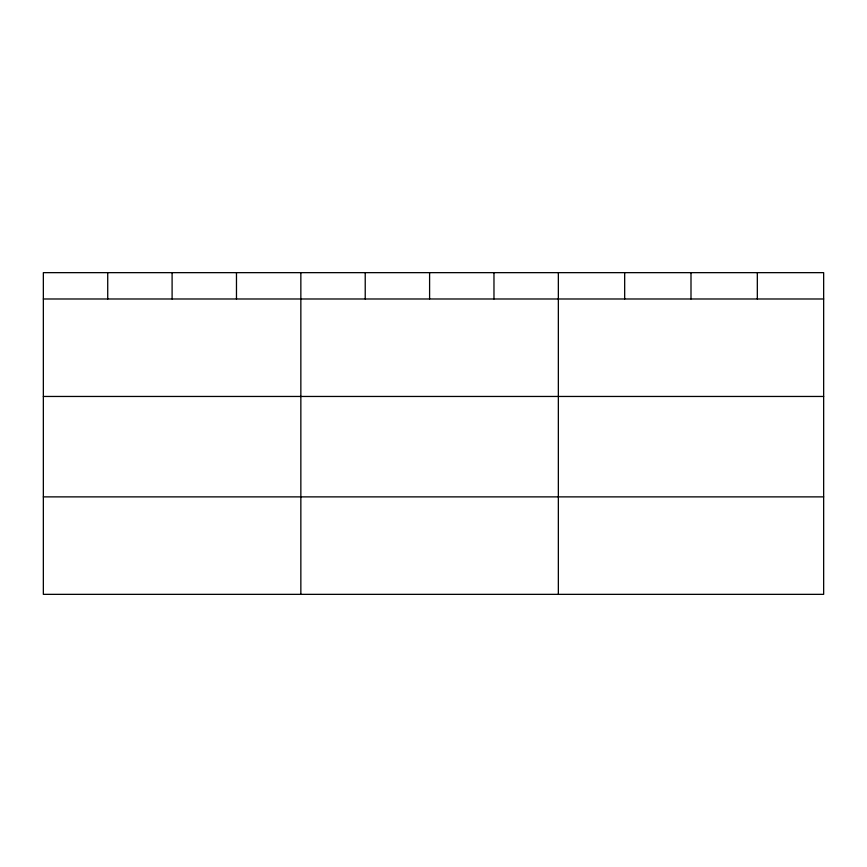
<?xml version="1.0" encoding="UTF-8"?>
<svg xmlns="http://www.w3.org/2000/svg" width="867" height="867" viewBox="0 0 867 867"><rect width="100%" height="100%" fill="white"/><g stroke="black" fill="none" stroke-linecap="round" stroke-linejoin="round"><path stroke-width="1.3" d="M823.65 396.457L823.65 272.65L43.35 272.65L43.35 594.35L823.65 594.35L823.65 396.457L43.35 396.457M43.35 298.985L823.65 298.985M43.35 496.878L823.65 496.878M757.324 272.65L757.324 298.985M690.999 272.65L690.999 298.985M624.673 272.65L624.673 298.985M558.348 272.65L558.348 594.35M493.973 272.65L493.973 298.985M429.598 272.65L429.598 298.985M365.224 272.65L365.224 298.985M300.849 272.65L300.849 594.35M236.474 272.65L236.474 298.985M172.1 272.65L172.1 298.985M107.725 272.65L107.725 298.985"/></g></svg>
